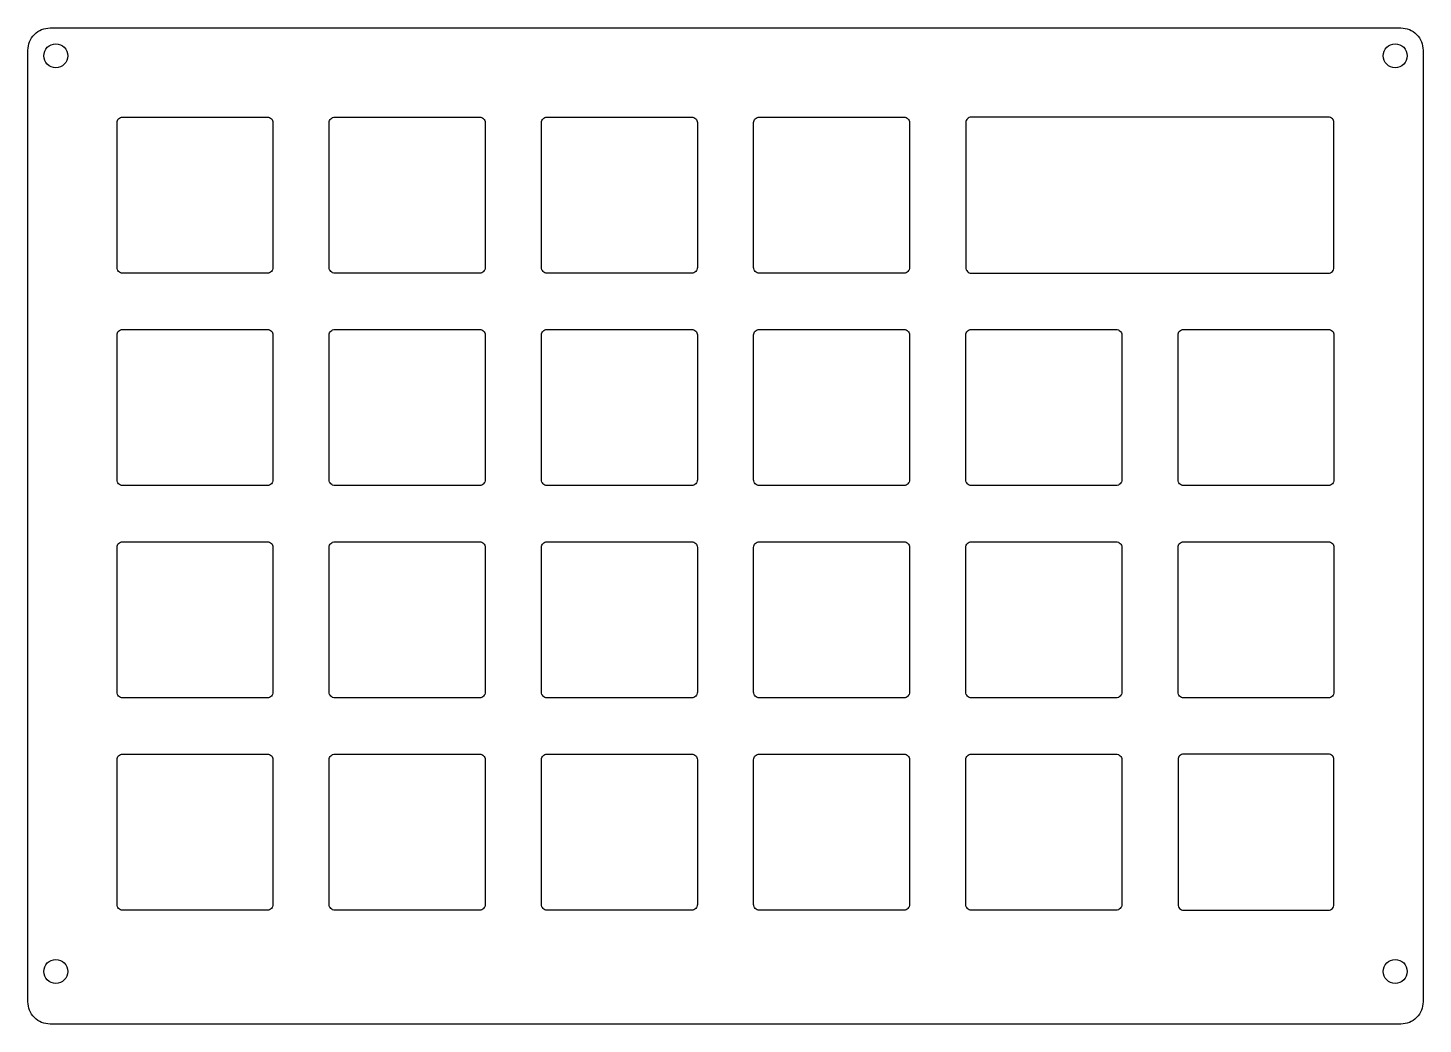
# Model space of a CAD drawing. Header units: millimetres. Extents: x -300 to -174, y -8 to 82.
import ezdxf

# ---------------------------------------------------------------- set-up
doc = ezdxf.new("R2010")
doc.units = ezdxf.units.MM
doc.layers.get('0').update_dxf_attribs({"linetype": 'CONTINUOUS'})

msp = doc.modelspace()

# ---------------------------------------------------------------- linework, layer by layer
for points in [[(-176.275, 81.675, -0.4142136), (-174.275, 79.675), (-174.275, -5.697, -0.4142136), (-176.275, -7.697), (-297.525, -7.697, -0.4142136), (-299.525, -5.697), (-299.525, 79.675, -0.4142136), (-297.525, 81.675)], [(-291.025, 59.675, -0.4142136), (-291.525, 60.175), (-291.525, 73.175, -0.4142136), (-291.025, 73.675), (-278.025, 73.675, -0.4142136), (-277.525, 73.175), (-277.525, 60.175, -0.4142136), (-278.025, 59.675)], [(-271.975, 59.675, -0.4142136), (-272.475, 60.175), (-272.475, 73.175, -0.4142136), (-271.975, 73.675), (-258.975, 73.675, -0.4142136), (-258.475, 73.175), (-258.475, 60.175, -0.4142136), (-258.975, 59.675)], [(-252.925, 59.675, -0.4142136), (-253.425, 60.175), (-253.425, 73.175, -0.4142136), (-252.925, 73.675), (-239.925, 73.675, -0.4142136), (-239.425, 73.175), (-239.425, 60.175, -0.4142136), (-239.925, 59.675)], [(-233.875, 59.675, -0.4142136), (-234.375, 60.175), (-234.375, 73.175, -0.4142136), (-233.875, 73.675), (-220.875, 73.675, -0.4142136), (-220.375, 73.175), (-220.375, 60.175, -0.4142136), (-220.875, 59.675)], [(-182.275, 60.175), (-182.275, 73.175, 0.4142136), (-182.775, 73.675), (-214.825, 73.675, 0.4142136), (-215.325, 73.175), (-215.325, 60.175, 0.4142136), (-214.825, 59.675), (-182.775, 59.675, 0.4142136)], [(-291.025, 40.625, -0.4142136), (-291.525, 41.125), (-291.525, 54.125, -0.4142136), (-291.025, 54.625), (-278.025, 54.625, -0.4142136), (-277.525, 54.125), (-277.525, 41.125, -0.4142136), (-278.025, 40.625)], [(-271.975, 40.625, -0.4142136), (-272.475, 41.125), (-272.475, 54.125, -0.4142136), (-271.975, 54.625), (-258.975, 54.625, -0.4142136), (-258.475, 54.125), (-258.475, 41.125, -0.4142136), (-258.975, 40.625)], [(-239.425, 41.125, -0.4142136), (-239.925, 40.625), (-252.925, 40.625, -0.4142136), (-253.425, 41.125), (-253.425, 54.125, -0.4142136), (-252.925, 54.625), (-239.925, 54.625, -0.4142136), (-239.425, 54.125)], [(-233.875, 40.625, -0.4142136), (-234.375, 41.125), (-234.375, 54.125, -0.4142136), (-233.875, 54.625), (-220.875, 54.625, -0.4142136), (-220.375, 54.125), (-220.375, 41.125, -0.4142136), (-220.875, 40.625)], [(-214.825, 40.625, -0.4142136), (-215.325, 41.125), (-215.325, 54.125, -0.4142136), (-214.825, 54.625), (-201.825, 54.625, -0.4142136), (-201.325, 54.125), (-201.325, 41.125, -0.4142136), (-201.825, 40.625)], [(-195.775, 40.625, -0.4142136), (-196.275, 41.125), (-196.275, 54.125, -0.4142136), (-195.775, 54.625), (-182.775, 54.625, -0.4142136), (-182.275, 54.125), (-182.275, 41.125, -0.4142136), (-182.775, 40.625)], [(-291.025, 21.575, -0.4142136), (-291.525, 22.075), (-291.525, 35.075, -0.4142136), (-291.025, 35.575), (-278.025, 35.575, -0.4142136), (-277.525, 35.075), (-277.525, 22.075, -0.4142136), (-278.025, 21.575)], [(-271.975, 21.575, -0.4142136), (-272.475, 22.075), (-272.475, 35.075, -0.4142136), (-271.975, 35.575), (-258.975, 35.575, -0.4142136), (-258.475, 35.075), (-258.475, 22.075, -0.4142136), (-258.975, 21.575)], [(-252.925, 21.575, -0.4142136), (-253.425, 22.075), (-253.425, 35.075, -0.4142136), (-252.925, 35.575), (-239.925, 35.575, -0.4142136), (-239.425, 35.075), (-239.425, 22.075, -0.4142136), (-239.925, 21.575)], [(-233.875, 21.575, -0.4142136), (-234.375, 22.075), (-234.375, 35.075, -0.4142136), (-233.875, 35.575), (-220.875, 35.575, -0.4142136), (-220.375, 35.075), (-220.375, 22.075, -0.4142136), (-220.875, 21.575)], [(-214.825, 21.575, -0.4142136), (-215.325, 22.075), (-215.325, 35.075, -0.4142136), (-214.825, 35.575), (-201.825, 35.575, -0.4142136), (-201.325, 35.075), (-201.325, 22.075, -0.4142136), (-201.825, 21.575)], [(-195.775, 21.575, -0.4142136), (-196.275, 22.075), (-196.275, 35.075, -0.4142136), (-195.775, 35.575), (-182.775, 35.575, -0.4142136), (-182.275, 35.075), (-182.275, 22.075, -0.4142136), (-182.775, 21.575)], [(-291.025, 2.525, -0.4142136), (-291.525, 3.025), (-291.525, 16.025, -0.4142136), (-291.025, 16.525), (-278.025, 16.525, -0.4142136), (-277.525, 16.025), (-277.525, 3.025, -0.4142136), (-278.025, 2.525)], [(-271.975, 2.525, -0.4142136), (-272.475, 3.025), (-272.475, 16.025, -0.4142136), (-271.975, 16.525), (-258.975, 16.525, -0.4142136), (-258.475, 16.025), (-258.475, 3.025, -0.4142136), (-258.975, 2.525)], [(-252.925, 2.525, -0.4142136), (-253.425, 3.025), (-253.425, 16.025, -0.4142136), (-252.925, 16.525), (-239.925, 16.525, -0.4142136), (-239.425, 16.025), (-239.425, 3.025, -0.4142136), (-239.925, 2.525)], [(-233.875, 2.525, -0.4142136), (-234.375, 3.025), (-234.375, 16.025, -0.4142136), (-233.875, 16.525), (-220.875, 16.525, -0.4142136), (-220.375, 16.025), (-220.375, 3.025, -0.4142136), (-220.875, 2.525)], [(-214.825, 2.525, -0.4142136), (-215.325, 3.025), (-215.325, 16.025, -0.4142136), (-214.825, 16.525), (-201.825, 16.525, -0.4142136), (-201.325, 16.025), (-201.325, 3.025, -0.4142136), (-201.825, 2.525)], [(-196.275, 16.025), (-196.275, 3.025, 0.4142136), (-195.775, 2.525), (-182.775, 2.525, 0.4142136), (-182.275, 3.025), (-182.275, 16.025, 0.4142136), (-182.775, 16.525), (-195.775, 16.525, 0.4142136)]]:
    msp.add_lwpolyline(points, format="xyb", close=True)
for centre in [(-297.025, 79.175), (-176.775, 79.175), (-297.025, -2.975), (-176.775, -2.975)]:
    msp.add_circle(centre, 1.075)

doc.saveas('drawing.dxf')
